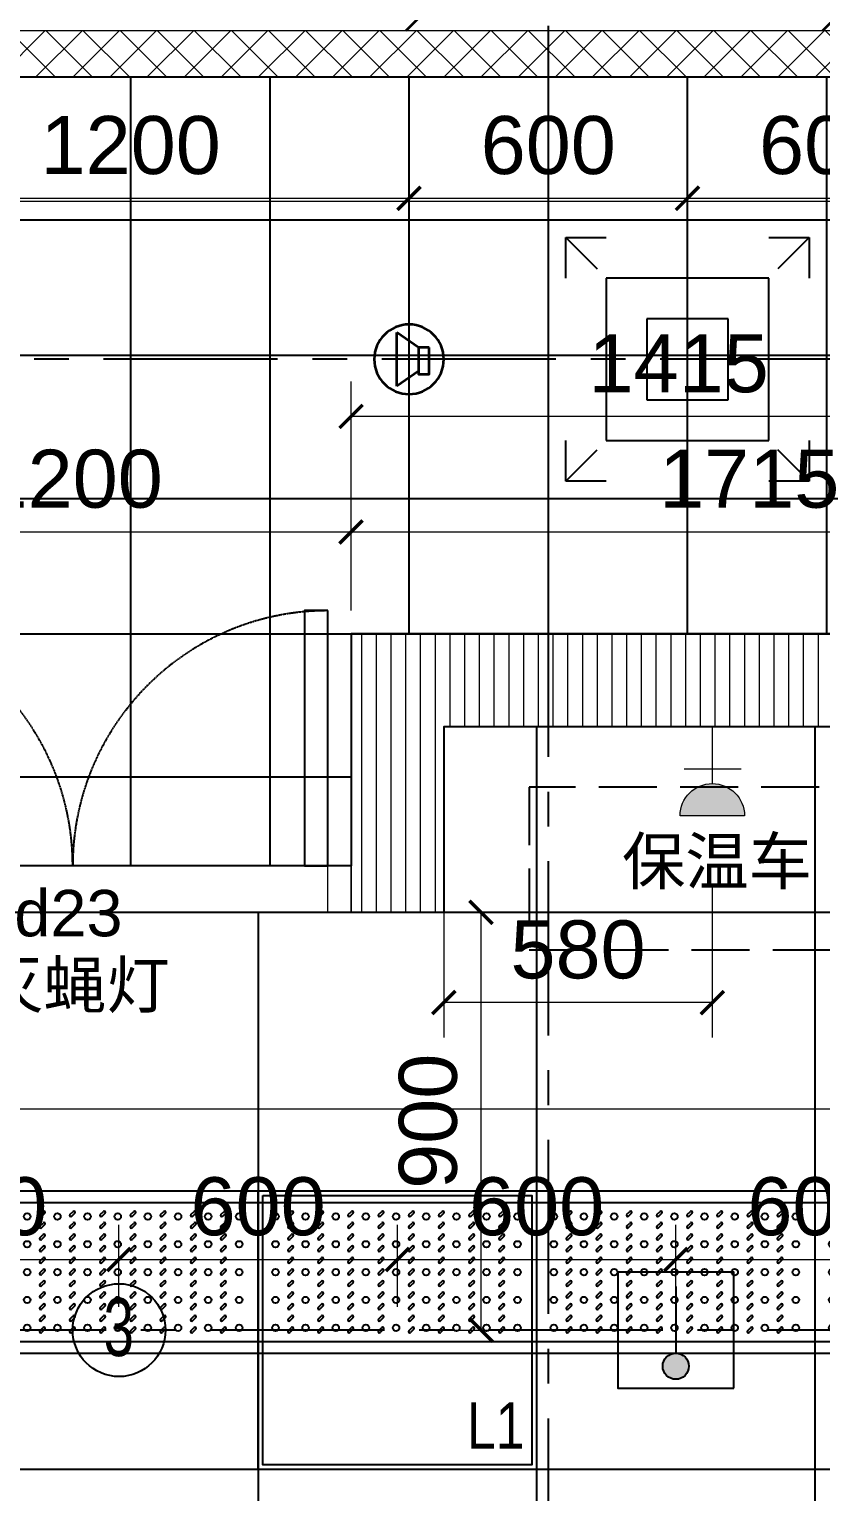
# Model space of a CAD drawing. Header units: millimetres. Extents: x -6033 to 120673, y -4970 to 90533.
# Drawn here: x 77261 to 78967, y 67742 to 70893 of the extents above; entities that cross this region are included whole.
import ezdxf
from ezdxf.enums import TextEntityAlignment as Align

# ---------------------------------------------------------------- set-up
doc = ezdxf.new("R2010")
doc.units = ezdxf.units.MM
for name, pattern in [('I-AR$0$CENTER', [2, 1.25, -0.25, 0.25, -0.25]), ('I-CEILING$0$CENTER', [2, 1.25, -0.25, 0.25, -0.25]), ('I-PLAN$0$ACAD_ISO02W100', [15, 12, -3]), ('I-PLAN$0$DASH', [0.35, 0.25, -0.1])]:
    doc.linetypes.add(name, pattern=pattern)
doc.layers.get('DefPoints').update_dxf_attribs({"color": 250})
for name, color, linetype, lineweight in [('_ACM-A-ANNO-DIMS', 2, 'Continuous', 9), ('_ACM-A-ANNO-DIMS-a', 2, 'Continuous', 18), ('_ACM-A-ANNO-DIMS-b', 2, 'Continuous', 18), ('_ACM-A-ANNO-DIMS-c', 2, 'Continuous', 18), ('_ACM-A-ANNO-IDEN', 7, 'Continuous', 5), ('_ACM-A-ANNO-TEXT', 7, 'Continuous', 5), ('I-AR$0$GZET_COL_GRID_1-200_轴线', 8, 'I-AR$0$CENTER', 25), ('I-AR$0$I-SCOPE', 252, 'Continuous', 35), ('I-CEILING$0$_ACM-E-EQMT-EVOS', 3, 'Continuous', 35), ('I-PLAN$0$_ACM-A-WALL-HACH', 251, 'Continuous', 9), ('I-PLAN$0$I-PL-WALL-FHINISH', 73, 'Continuous', 13), ('I-PLAN$0$I-WALL', 6, 'Continuous', 13)]:
    doc.layers.add(name, color=color, linetype=linetype, lineweight=lineweight)
for name, color, linetype in [('I-CEILING$0$0-LIGHT-RC', 1, 'Continuous'), ('I-CEILING$0$0-LIGHT-TXT', 90, 'Continuous'), ('I-CEILING$0$EQUIP-消防', 3, 'Continuous'), ('I-CEILING$0$I-GRID', 252, 'I-CEILING$0$CENTER'), ('I-CEILING$0$I-RCP', 2, 'Continuous'), ('I-CEILING$0$I-RCP-AIR', 64, 'Continuous'), ('I-CEILING$0$I-RCP-REF', 3, 'Continuous'), ('I-CEILING$0$RC-Hatch【天花填充】', 251, 'Continuous'), ('I-FLOOR$0$I-FC', 2, 'Continuous'), ('I-FLOOR$0$I-FC-HATCH', 8, 'Continuous'), ('I-FLOOR$0$I-FC-地沟', 8, 'Continuous'), ('I-PLAN$0$I-PL-FURN', 1, 'I-PLAN$0$DASH'), ('I-PLAN$0$I—平面—门', 1, 'Continuous'), ('地坪', 7, 'Continuous'), ('天花', 7, 'Continuous')]:
    doc.layers.add(name, color=color, linetype=linetype)
doc.styles.add('_ACM-G-NOTES', font='arial.ttf')
doc.styles.add('I-CEILING$0$_TEL_ATTDEF', font='GBENOR', dxfattribs={"width": 0.8, "height": 3, "bigfont": 'GBCBIG'})
doc.styles.add('I-CEILING$0$hztxt', font='ROS.shx', dxfattribs={"width": 0.7, "bigfont": 'HZTXT.shx'})
doc.styles.add('I-CEILING$0$I-CEILING$0$ar', font='arial.ttf', dxfattribs={"width": 0.8})
doc.styles.add('I-CEILING$0$Standard', font='arial.ttf')
doc.styles.add('I-CEILING$0$黑体', font='simhei.ttf', dxfattribs={"height": 600})
doc.styles.add('I-PLAN$0$Arial', font='ARIALUNI.ttf')
doc.dimstyles.new('_ACM-DIM-A_50', dxfattribs={"dimscale": 50, "dimtxt": 2.5, "dimasz": 1, "dimexe": 1.5, "dimexo": 1, "dimgap": 1, "dimtad": 1, "dimdec": 0, "dimrnd": 5, "dimzin": 1, "dimdsep": 46, "dimtxsty": '_ACM-G-NOTES', "dimblk": 'ARCHTICK', "dimcen": 2.5, "dimclrd": 256, "dimclre": 256, "dimclrt": 256, "dimadec": 3, "dimazin": 0, "dimtfac": 1, "dimtdec": 0, "dimtix": 1, "dimtmove": 0, "dimatfit": 3, "dimldrblk": 'DOTSMALL', "dimfxl": 5, "dimfxlon": 1, "dimlwd": 18, "dimlwe": 18, "dimarcsym": 0})

# ---------------------------------------------------------------- blocks, each defined once
blk = doc.blocks.new('I-AR$0$海龙_1211170131')
at = {"layer": 'I-AR$0$GZET_COL_GRID_1-200_轴线', "ltscale": 300}
blk.add_line((78155, 86275), (78155, 63715), dxfattribs=at)
blk = doc.blocks.new('I-AR')
at = {"layer": 'I-AR$0$I-SCOPE'}
h = blk.add_hatch(dxfattribs=at)
h.set_pattern_fill('ANSI31', color=256, scale=200)
h.paths.add_polyline_path([(63300, 72640), (66630, 72640), (66630, 70889.4), (90600, 70890), (90600, 66390), (96650, 66390), (96650, 24876.4), (18340, 24876.4), (18340, 66390), (48090, 66390), (48090, 72640), (51400, 72640), (51400, 72649.9), (52869.5, 72649.9), (52869.5, 72640), (55240, 72640), (55240, 72790), (59460, 72790), (59460, 72640), (61830.5, 72640), (61830.5, 72649.9), (63300, 72649.9)], flags=16)
h.paths.add_polyline_path([(7330, 0), (7330, -1770), (11180, -1770), (11180, 0), (18450, 0), (18450, 2900), (27550, 2900), (27550, 18090), (37037.3, 18090), (37037.3, 17350), (96200, 17350), (96200, 18120), (114640, 18120), (114640, 84500), (0, 84500), (0, 0)])
at = {"layer": 'I-AR$0$GZET_COL_GRID_1-200_轴线'}
blk.add_blockref('I-AR$0$海龙_1211170131', (225, 225), dxfattribs=at)
blk = doc.blocks.new('I-PLAN$0$A$Cb0921e6b')
at = {"layer": 'I-PLAN$0$I-PL-WALL-FHINISH'}
for points in [[(0, 0), (50, 0), (50, 100), (0, 100)], [(1200, 0), (1150, 0), (1150, 100), (1200, 100)]]:
    blk.add_lwpolyline(points, close=True, dxfattribs=at)
at = {"layer": 'I-PLAN$0$I—平面—门'}
for points in [[(50, 650), (100, 650), (100, 100), (50, 100)], [(1150, 650), (1100, 650), (1100, 100), (1150, 100)]]:
    blk.add_lwpolyline(points, close=True, dxfattribs=at)
at = {"layer": 'I-PLAN$0$I—平面—门', "color": 252, "linetype": 'I-PLAN$0$DASH', "ltscale": 5}
for centre, start, end in [((50, 100), 0, 90), ((1150, 100), 90, 180)]:
    blk.add_arc(centre, 550, start, end, dxfattribs=at)
blk = doc.blocks.new('I-PLAN')
at = {"layer": 'I-PLAN$0$_ACM-A-WALL-HACH'}
h = blk.add_hatch(dxfattribs=at)
h.set_pattern_fill('多孔材料', color=256, scale=20, pattern_type=2)
h.set_pattern_definition([(45, (136296.48, -6509.47), (-40.00004, 40.00004), []), (135, (136296.48, -6509.47), (-40.00004, -40.00004), [])])
h.paths.add_polyline_path([(85280, 70890), (85280, 70790), (66970, 70790), (66970, 70890)])
h = blk.add_hatch(dxfattribs=at)
h.set_pattern_fill('ANSI31', color=256, scale=10, angle=45)
h.paths.add_polyline_path([(88260, 70790), (88260, 70890), (88030, 70890), (88030, 70790), (88230, 70790)], flags=17)
h.paths.add_polyline_path([(79671.5, 69390), (78155, 69390), (78155, 68990), (77955, 68990), (77955, 69590), (79671.5, 69590)], flags=17)
h.paths.add_polyline_path([(80271.5, 69390), (80271.5, 69590), (80780, 69590), (80780, 68990), (80580, 68990), (80580, 69390)], flags=17)
h.paths.add_polyline_path([(74580, 69590), (73930, 69590), (73930, 69390), (74580, 69390)])
h.paths.add_polyline_path([(68780, 69590), (69430, 69590), (69430, 69390), (68780, 69390)])
h.paths.add_polyline_path([(87280, 66490), (87480, 66490), (87480, 66390), (87280, 66390)])
h.paths.add_polyline_path([(82180, 68990), (82180, 69390), (84230, 69390), (84230, 66490), (84430, 66490), (84430, 69390), (85280, 69390), (85280, 69590), (81980, 69590), (81980, 68990)])
h.paths.add_polyline_path([(87480, 67390), (87480, 69390), (88280, 69390), (88280, 69590), (88080, 69590), (86480, 69590), (86480, 69390), (87280, 69390), (87280, 67390)], flags=17)
h.paths.add_polyline_path([(72130, 68170), (72130, 66490), (72330, 66490), (72330, 67870), (73130, 67870), (73130, 68070), (72330, 68070), (72330, 68170)])
h.paths.add_polyline_path([(71230, 68170), (71230, 66390), (71030, 66390), (71030, 67870), (70230, 67870), (70230, 68070), (71030, 68070), (71030, 68170)])
h.paths.add_polyline_path([(72130, 69070), (72330, 69070), (72330, 69390), (73030, 69390), (73030, 69590), (72130, 69590)])
h.paths.add_polyline_path([(71230, 69070), (71030, 69070), (71030, 69390), (70330, 69390), (70330, 69590), (71230, 69590)])
h.paths.add_polyline_path([(67800, 69490), (67830, 69490), (67830, 69590), (67800, 69590)], flags=17)
h.paths.add_polyline_path([(76755, 69590), (75180, 69590), (75180, 69390), (75330, 69390), (75330, 66390), (75530, 66390), (75530, 69390), (76555, 69390), (76555, 68990), (76755, 68990)])
h.paths.add_polyline_path([(68180, 69590), (68180, 69390), (68030, 69390), (68030, 66520), (67780, 66520), (67780, 66390), (67400, 66390), (67400, 66720), (67830, 66720), (67830, 69590)])
edge = h.paths.add_edge_path()
edge.add_line((89860, 70890), (88860, 70890))
edge.add_line((75530, 66520), (84230, 66520))
edge.add_line((75530, 66720), (84230, 66720))
at = {"layer": 'I-PLAN$0$I-PL-FURN', "ltscale": 500}
blk.add_lwpolyline([(78339.1, 68909.6), (79139.1, 68909.6), (79139.1, 69259.6), (78339.1, 69259.6)], close=True, dxfattribs=at)
at = {"layer": 'I-PLAN$0$I-WALL'}
for points in [[(85280, 70890), (85280, 70790), (66970, 70790), (66970, 70890), (85280, 70890)], [(79671.5, 69390), (78155, 69390), (78155, 68990), (77955, 68990), (77955, 69590), (79671.5, 69590), (79671.5, 69390)]]:
    blk.add_lwpolyline(points, dxfattribs=at)
blk.add_blockref('I-PLAN$0$A$Cb0921e6b', (76755, 68990))
at = {"layer": 'I-PLAN$0$I-PL-FURN', "linetype": 'I-PLAN$0$ACAD_ISO02W100', "char_height": 100, "attachment_point": 1, "style": 'I-PLAN$0$Arial'}
for s, insert, width in [('{\\fArial Unicode MS|b0|i0|c134|p34;保温车}', (78539.2, 69150.3), 151170.167), ('{\\fArial Unicode MS|b0|i0|c134|p34;d23\\P}', (77229.3, 69038.4), 302840.333), ('灭蝇灯', (77154.9, 68883.9), 151170.167)]:
    blk.add_mtext(s, dxfattribs=dict(at, insert=insert, width=width))
blk = doc.blocks.new('I-CEILING$0$A$C9c5a774d')
at = {"layer": 'I-CEILING$0$0-LIGHT-RC'}
for points in [[(0, 600), (600, 600), (600, 0), (0, 0)], [(10, 590), (590, 590), (590, 10), (10, 10)]]:
    blk.add_lwpolyline(points, close=True, dxfattribs=at)
at = {"layer": 'I-CEILING$0$0-LIGHT-TXT', "style": 'I-CEILING$0$I-CEILING$0$ar', "width": 0.8}
blk.add_text('L1', height=100, dxfattribs=at).set_placement((449.9, 44.6))
blk = doc.blocks.new('I-CEILING$0$$风口$00000060')
for p, q in [((-300, 300), (-200, 300)), ((-300, 200), (-300, 300)), ((-300, 300), (-222.8, 222.8)), ((200, 300), (300, 300)), ((300, 300), (222.8, 222.8)), ((300, 300), (300, 200)), ((-300, -300), (-300, -200)), ((300, -200), (300, -300)), ((-300, -300), (-222.8, -222.8)), ((300, -300), (222.8, -222.8)), ((-200, -300), (-300, -300)), ((300, -300), (200, -300))]:
    blk.add_line(p, q)
at = {"color": 0}
for p, q in [((-200, 200), (-200, -200)), ((200, 200), (-200, 200)), ((200, -200), (200, 200)), ((-100, 100), (-100, -100)), ((100, 100), (-100, 100)), ((100, -100), (100, 100)), ((-100, -100), (100, -100)), ((-200, -200), (200, -200))]:
    blk.add_line(p, q, dxfattribs=at)
blk = doc.blocks.new('I-CEILING$0$海龍_09300082')
h = blk.add_hatch(color=256)
h.dxf.hatch_style = 1
h.paths.add_polyline_path([(-56.2, -405.4, 1), (56.2, -405.4, 1)])
blk.add_line((0, -62.5), (0, -349.2))
blk.add_lwpolyline([(250, -500), (250, 0), (-250, 0), (-250, -500)], close=True)
blk.add_circle((0, -405.4), 56.3)
at = {"style": 'I-CEILING$0$Standard', "flags": 1}
blk.add_attdef('A', text='', height=0.01, dxfattribs=at).set_placement((0, -250), align=Align.MIDDLE_CENTER)
blk = doc.blocks.new('I-CEILING$0$$equip_U$00000441(DESKTOP-CO1PE1H)')
blk.add_circle((0, 0), 0.4)
at = {"color": 1, "style": 'I-CEILING$0$hztxt', "width": 0.7}
blk.add_text('3', height=0.5, dxfattribs=at).set_placement((-0.003, 0.027), align=Align.MIDDLE)
blk = doc.blocks.new('*U687')
blk.add_line((26, -57.6), (26, 57.6))
for points in [[(-20.6, 25.3), (26, 57.6)], [(-20.6, -25.3), (26, -57.6)]]:
    blk.add_lwpolyline(points)
blk.add_lwpolyline([(-43.7, 25.3), (-20.6, 25.3), (-20.6, -31.8), (-43.7, -31.8)], close=True)
blk.add_circle((0, 0), 75)
blk = doc.blocks.new('I-CEILING')
at = {"layer": 'I-CEILING$0$RC-Hatch【天花填充】'}
h = blk.add_hatch(dxfattribs=at)
h.set_pattern_fill('_USER', color=256, scale=600, double=1, pattern_type=0)
h.set_pattern_definition([(0, (81980, 70481.47), (0, 600), []), (90, (81980, 70481.47), (-600, 4e-14), [])])
h.paths.add_polyline_path([(84430, 69390), (85280, 69390), (85280, 69590), (81980, 69590), (81980, 69090), (80780, 69090), (80780, 69590), (77955, 69590), (77955, 69090), (76755, 69090), (76755, 69590), (66630, 69590), (66630, 70790), (88030, 70790), (88030, 69590), (86480, 69590), (86480, 69390), (87280, 69390), (87280, 66390), (85430, 66390), (85430, 66490), (84430, 66490)])
h = blk.add_hatch(dxfattribs=at)
h.set_pattern_fill('_USER', color=256, scale=600, double=1, pattern_type=0)
h.set_pattern_definition([(0, (76555, 68990), (0, 600), []), (90, (76555, 68990), (-600, 4e-14), [])])
h.paths.add_polyline_path([(76555, 69390), (75530, 69390), (75530, 66720), (84230, 66720), (84230, 69390), (82180, 69390), (82180, 68990), (80580, 68990), (80580, 69390), (78155, 69390), (78155, 68990), (76555, 68990)])
at = {"layer": 'I-CEILING$0$I-GRID', "ltscale": 300}
for points in [[(88596.6, 70181.5), (66425.5, 70181.5)], [(84026.8, 68090), (75748.8, 68090)]]:
    blk.add_lwpolyline(points, dxfattribs=at)
at = {"layer": 'I-CEILING$0$I-RCP'}
blk.add_lwpolyline([(84430, 69390), (85280, 69390), (85280, 69590), (81980, 69590), (81980, 69090), (80780, 69090), (80780, 69590), (77955, 69590), (77955, 69090), (76755, 69090), (76755, 69590), (66630, 69590), (66630, 70790), (88030, 70790), (88030, 69590), (86480, 69590), (86480, 69390), (87280, 69390), (87280, 66390), (85430, 66390), (85430, 66490), (84430, 66490), (84430, 69390)], dxfattribs=at)
blk.add_lwpolyline([(76555, 69390), (75530, 69390), (75530, 66720), (84230, 66720), (84230, 69390), (82180, 69390), (82180, 68990), (80580, 68990), (80580, 69390), (78155, 69390), (78155, 68990), (76555, 68990)], close=True, dxfattribs=at)
blk.add_blockref('I-CEILING$0$A$C9c5a774d', (77755, 67790))
at = {"layer": 'I-CEILING$0$_ACM-E-EQMT-EVOS', "xscale": -1}
blk.add_blockref('*U687', (78080, 70181.5), dxfattribs=at)
at = {"layer": 'I-CEILING$0$EQUIP-消防', "xscale": 0.4999999999999927, "yscale": 0.4999999999999927, "zscale": 0.4999999999999927}
blk.add_blockref('I-CEILING$0$海龍_09300082', (78655, 68215), dxfattribs=at)
at = {"layer": 'I-CEILING$0$I-RCP-AIR', "xscale": 0.875, "yscale": 0.875}
blk.add_blockref('I-CEILING$0$$风口$00000060', (78680.2, 70181.5), dxfattribs=at)
at = {"layer": 'I-CEILING$0$I-RCP-REF', "color": 1, "linetype": 'Continuous'}
ref = blk.add_blockref('I-CEILING$0$$equip_U$00000441(DESKTOP-CO1PE1H)', (77455, 68090), dxfattribs=dict(at, xscale=249.9999999999999, yscale=249.9999999999999, zscale=249.9999999999999))
ref.add_attrib('$TEXT$', 'REMARK', dxfattribs={"layer": 'I-CEILING$0$0-LIGHT-RC', "color": 7, "height": 0.005, "style": 'I-CEILING$0$_TEL_ATTDEF'}).set_placement((77455, 68090), align=Align.MIDDLE_CENTER)
at = {"layer": 'I-CEILING$0$I-RCP-AIR', "style": 'I-CEILING$0$黑体'}
for tag, p in [('R', (61966.4, 71748.9)), ('R', (61966.4, 66925.2)), ('R', (51736.1, 63924.8)), ('R', (62976.1, 63924.8)), ('S', (56433.6, 63065))]:
    blk.add_attdef(tag, text='', height=100, dxfattribs=at).set_placement(p, align=Align.MIDDLE_CENTER)
blk = doc.blocks.new('I-FLOOR$0$08-生活服务中心辅楼平面图$0$Trench08R$C2E8DE851')
for p, q in [((0, 0), (600, 0)), ((0, 0), (0, -350)), ((600, 0), (600, -350)), ((0, -25), (600, -25)), ((600, -325), (0, -325)), ((600, -350), (0, -350))]:
    blk.add_line(p, q)
at = {"color": 251}
for p, q in [((64.5, -51.2), (71.5, -44.2)), ((75.1, -47.7), (68, -54.8)), ((129.2, -51.2), (136.3, -44.2)), ((139.8, -47.7), (132.7, -54.8)), ((194.1, -51.2), (201.2, -44.2)), ((204.7, -47.7), (197.6, -54.8)), ((259.1, -51.2), (266.1, -44.2)), ((269.7, -47.7), (262.6, -54.8)), ((324.5, -51.2), (331.5, -44.2)), ((335.1, -47.7), (328, -54.8)), ((389.4, -51.2), (396.5, -44.2)), ((400, -47.7), (393, -54.8)), ((454.8, -51.2), (461.8, -44.2)), ((465.4, -47.7), (458.3, -54.8)), ((519.3, -51.2), (526.4, -44.2)), ((529.9, -47.7), (522.8, -54.8)), ((64.5, -76.2), (71.5, -69.2)), ((64.5, -101.2), (71.5, -94.2)), ((75.1, -72.7), (68, -79.8)), ((129.2, -76.2), (136.3, -69.2)), ((129.2, -101.2), (136.3, -94.2)), ((139.8, -72.7), (132.7, -79.8)), ((194.1, -76.2), (201.2, -69.2)), ((194.1, -101.2), (201.2, -94.2)), ((204.7, -72.7), (197.6, -79.8)), ((259.1, -76.2), (266.1, -69.2)), ((259.1, -101.2), (266.1, -94.2)), ((269.7, -72.7), (262.6, -79.8)), ((324.5, -76.2), (331.5, -69.2)), ((324.5, -101.2), (331.5, -94.2)), ((335.1, -72.7), (328, -79.8)), ((389.4, -76.2), (396.5, -69.2)), ((389.4, -101.2), (396.5, -94.2)), ((400, -72.7), (393, -79.8)), ((454.8, -76.2), (461.8, -69.2)), ((454.8, -101.2), (461.8, -94.2)), ((465.4, -72.7), (458.3, -79.8)), ((519.3, -76.2), (526.4, -69.2)), ((519.3, -101.2), (526.4, -94.2)), ((529.9, -72.7), (522.8, -79.8)), ((64.5, -126.2), (71.5, -119.2)), ((75.1, -97.7), (68, -104.8)), ((75.1, -122.7), (68, -129.8)), ((129.2, -126.2), (136.3, -119.2)), ((139.8, -97.7), (132.7, -104.8)), ((139.8, -122.7), (132.7, -129.8)), ((194.1, -126.2), (201.2, -119.2)), ((204.7, -97.7), (197.6, -104.8)), ((204.7, -122.7), (197.6, -129.8)), ((259.1, -126.2), (266.1, -119.2)), ((269.7, -97.7), (262.6, -104.8)), ((269.7, -122.7), (262.6, -129.8)), ((324.5, -126.2), (331.5, -119.2)), ((335.1, -97.7), (328, -104.8)), ((335.1, -122.7), (328, -129.8)), ((389.4, -126.2), (396.5, -119.2)), ((400, -97.7), (393, -104.8)), ((400, -122.7), (393, -129.8)), ((454.8, -126.2), (461.8, -119.2)), ((465.4, -97.7), (458.3, -104.8)), ((465.4, -122.7), (458.3, -129.8)), ((519.3, -126.2), (526.4, -119.2)), ((529.9, -97.7), (522.8, -104.8)), ((529.9, -122.7), (522.8, -129.8)), ((64.5, -151.2), (71.5, -144.2)), ((75.1, -147.7), (68, -154.8)), ((129.2, -151.2), (136.3, -144.2)), ((139.8, -147.7), (132.7, -154.8)), ((194.1, -151.2), (201.2, -144.2)), ((204.7, -147.7), (197.6, -154.8)), ((259.1, -151.2), (266.1, -144.2)), ((269.7, -147.7), (262.6, -154.8)), ((324.5, -151.2), (331.5, -144.2)), ((335.1, -147.7), (328, -154.8)), ((389.4, -151.2), (396.5, -144.2)), ((400, -147.7), (393, -154.8)), ((454.8, -151.2), (461.8, -144.2)), ((465.4, -147.7), (458.3, -154.8)), ((519.3, -151.2), (526.4, -144.2)), ((529.9, -147.7), (522.8, -154.8)), ((64.5, -176.2), (71.5, -169.2)), ((75.1, -172.7), (68, -179.8)), ((129.2, -176.2), (136.3, -169.2)), ((139.8, -172.7), (132.7, -179.8)), ((194.1, -176.2), (201.2, -169.2)), ((204.7, -172.7), (197.6, -179.8)), ((259.1, -176.2), (266.1, -169.2)), ((269.7, -172.7), (262.6, -179.8)), ((324.5, -176.2), (331.5, -169.2)), ((335.1, -172.7), (328, -179.8)), ((389.4, -176.2), (396.5, -169.2)), ((400, -172.7), (393, -179.8)), ((454.8, -176.2), (461.8, -169.2)), ((465.4, -172.7), (458.3, -179.8)), ((519.3, -176.2), (526.4, -169.2)), ((529.9, -172.7), (522.8, -179.8)), ((64.5, -201.2), (71.5, -194.2)), ((64.5, -226.2), (71.5, -219.2)), ((75.1, -197.7), (68, -204.8)), ((129.2, -201.2), (136.3, -194.2)), ((129.2, -226.2), (136.3, -219.2)), ((139.8, -197.7), (132.7, -204.8)), ((194.1, -201.2), (201.2, -194.2)), ((194.1, -226.2), (201.2, -219.2)), ((204.7, -197.7), (197.6, -204.8)), ((259.1, -201.2), (266.1, -194.2)), ((259.1, -226.2), (266.1, -219.2)), ((269.7, -197.7), (262.6, -204.8)), ((324.5, -201.2), (331.5, -194.2)), ((324.5, -226.2), (331.5, -219.2)), ((335.1, -197.7), (328, -204.8)), ((389.4, -201.2), (396.5, -194.2)), ((389.4, -226.2), (396.5, -219.2)), ((400, -197.7), (393, -204.8)), ((454.8, -201.2), (461.8, -194.2)), ((454.8, -226.2), (461.8, -219.2)), ((465.4, -197.7), (458.3, -204.8)), ((519.3, -201.2), (526.4, -194.2)), ((519.3, -226.2), (526.4, -219.2)), ((529.9, -197.7), (522.8, -204.8)), ((64.5, -251.2), (71.5, -244.2)), ((75.1, -222.7), (68, -229.8)), ((75.1, -247.7), (68, -254.8)), ((129.2, -251.2), (136.3, -244.2)), ((139.8, -222.7), (132.7, -229.8)), ((139.8, -247.7), (132.7, -254.8)), ((194.1, -251.2), (201.2, -244.2)), ((204.7, -222.7), (197.6, -229.8)), ((204.7, -247.7), (197.6, -254.8)), ((259.1, -251.2), (266.1, -244.2)), ((269.7, -222.7), (262.6, -229.8)), ((269.7, -247.7), (262.6, -254.8)), ((324.5, -251.2), (331.5, -244.2)), ((335.1, -222.7), (328, -229.8)), ((335.1, -247.7), (328, -254.8)), ((389.4, -251.2), (396.5, -244.2)), ((400, -222.7), (393, -229.8)), ((400, -247.7), (393, -254.8)), ((454.8, -251.2), (461.8, -244.2)), ((465.4, -222.7), (458.3, -229.8)), ((465.4, -247.7), (458.3, -254.8)), ((519.3, -251.2), (526.4, -244.2)), ((529.9, -222.7), (522.8, -229.8)), ((529.9, -247.7), (522.8, -254.8)), ((64.5, -276.2), (71.5, -269.2)), ((75.1, -272.7), (68, -279.8)), ((129.2, -276.2), (136.3, -269.2)), ((139.8, -272.7), (132.7, -279.8)), ((194.1, -276.2), (201.2, -269.2)), ((204.7, -272.7), (197.6, -279.8)), ((259.1, -276.2), (266.1, -269.2)), ((269.7, -272.7), (262.6, -279.8)), ((324.5, -276.2), (331.5, -269.2)), ((335.1, -272.7), (328, -279.8)), ((389.4, -276.2), (396.5, -269.2)), ((400, -272.7), (393, -279.8)), ((454.8, -276.2), (461.8, -269.2)), ((465.4, -272.7), (458.3, -279.8)), ((519.3, -276.2), (526.4, -269.2)), ((529.9, -272.7), (522.8, -279.8)), ((64.5, -301.2), (71.5, -294.2)), ((75.1, -297.7), (68, -304.8)), ((129.2, -301.2), (136.3, -294.2)), ((139.8, -297.7), (132.7, -304.8)), ((194.1, -301.2), (201.2, -294.2)), ((204.7, -297.7), (197.6, -304.8)), ((259.1, -301.2), (266.1, -294.2)), ((269.7, -297.7), (262.6, -304.8)), ((324.5, -301.2), (331.5, -294.2)), ((335.1, -297.7), (328, -304.8)), ((389.4, -301.2), (396.5, -294.2)), ((400, -297.7), (393, -304.8)), ((454.8, -301.2), (461.8, -294.2)), ((465.4, -297.7), (458.3, -304.8)), ((519.3, -301.2), (526.4, -294.2)), ((529.9, -297.7), (522.8, -304.8))]:
    blk.add_line(p, q, dxfattribs=at)
for centre in [(37, -55), (102, -55), (167, -55), (232, -55), (297, -55), (362, -55), (427, -55), (492, -55), (558.8, -55), (37, -115), (102, -115), (167, -115), (232, -115), (297, -115), (362, -115), (427, -115), (492, -115), (558.8, -115), (37, -175), (102, -175), (167, -175), (232, -175), (297, -175), (362, -175), (427, -175), (492, -175), (558.8, -175), (37, -235), (102, -235), (167, -235), (232, -235), (297, -235), (362, -235), (427, -235), (492, -235), (558.8, -235), (37, -295), (102, -295), (167, -295), (232, -295), (297, -295), (362, -295), (427, -295), (492, -295), (558.8, -295)]:
    blk.add_circle(centre, 7, dxfattribs=at)
for centre, start, end in [((66.2, -53), 135, 315), ((73.3, -45.9), 315, 135), ((131, -53), 135, 315), ((138, -45.9), 315, 135), ((195.9, -53), 135, 315), ((202.9, -45.9), 315, 135), ((260.8, -53), 135, 315), ((267.9, -45.9), 315, 135), ((326.2, -53), 135, 315), ((333.3, -45.9), 315, 135), ((391.2, -53), 135, 315), ((398.3, -45.9), 315, 135), ((456.5, -53), 135, 315), ((463.6, -45.9), 315, 135), ((521.1, -53), 135, 315), ((528.1, -45.9), 315, 135), ((66.2, -78), 135, 315), ((73.3, -70.9), 315, 135), ((73.3, -95.9), 315, 135), ((131, -78), 135, 315), ((138, -70.9), 315, 135), ((138, -95.9), 315, 135), ((195.9, -78), 135, 315), ((202.9, -70.9), 315, 135), ((202.9, -95.9), 315, 135), ((260.8, -78), 135, 315), ((267.9, -70.9), 315, 135), ((267.9, -95.9), 315, 135), ((326.2, -78), 135, 315), ((333.3, -70.9), 315, 135), ((333.3, -95.9), 315, 135), ((391.2, -78), 135, 315), ((398.3, -70.9), 315, 135), ((398.3, -95.9), 315, 135), ((456.5, -78), 135, 315), ((463.6, -70.9), 315, 135), ((463.6, -95.9), 315, 135), ((521.1, -78), 135, 315), ((528.1, -70.9), 315, 135), ((528.1, -95.9), 315, 135), ((66.2, -103), 135, 315), ((73.3, -120.9), 315, 135), ((131, -103), 135, 315), ((138, -120.9), 315, 135), ((195.9, -103), 135, 315), ((202.9, -120.9), 315, 135), ((260.8, -103), 135, 315), ((267.9, -120.9), 315, 135), ((326.2, -103), 135, 315), ((333.3, -120.9), 315, 135), ((391.2, -103), 135, 315), ((398.3, -120.9), 315, 135), ((456.5, -103), 135, 315), ((463.6, -120.9), 315, 135), ((521.1, -103), 135, 315), ((528.1, -120.9), 315, 135), ((66.2, -128), 135, 315), ((66.2, -153), 135, 315), ((73.3, -145.9), 315, 135), ((131, -128), 135, 315), ((131, -153), 135, 315), ((138, -145.9), 315, 135), ((195.9, -128), 135, 315), ((195.9, -153), 135, 315), ((202.9, -145.9), 315, 135), ((260.8, -128), 135, 315), ((260.8, -153), 135, 315), ((267.9, -145.9), 315, 135), ((326.2, -128), 135, 315), ((326.2, -153), 135, 315), ((333.3, -145.9), 315, 135), ((391.2, -128), 135, 315), ((391.2, -153), 135, 315), ((398.3, -145.9), 315, 135), ((456.5, -128), 135, 315), ((456.5, -153), 135, 315), ((463.6, -145.9), 315, 135), ((521.1, -128), 135, 315), ((521.1, -153), 135, 315), ((528.1, -145.9), 315, 135), ((66.2, -178), 135, 315), ((73.3, -170.9), 315, 135), ((131, -178), 135, 315), ((138, -170.9), 315, 135), ((195.9, -178), 135, 315), ((202.9, -170.9), 315, 135), ((260.8, -178), 135, 315), ((267.9, -170.9), 315, 135), ((326.2, -178), 135, 315), ((333.3, -170.9), 315, 135), ((391.2, -178), 135, 315), ((398.3, -170.9), 315, 135), ((456.5, -178), 135, 315), ((463.6, -170.9), 315, 135), ((521.1, -178), 135, 315), ((528.1, -170.9), 315, 135), ((66.2, -203), 135, 315), ((73.3, -195.9), 315, 135), ((73.3, -220.9), 315, 135), ((131, -203), 135, 315), ((138, -195.9), 315, 135), ((138, -220.9), 315, 135), ((195.9, -203), 135, 315), ((202.9, -195.9), 315, 135), ((202.9, -220.9), 315, 135), ((260.8, -203), 135, 315), ((267.9, -195.9), 315, 135), ((267.9, -220.9), 315, 135), ((326.2, -203), 135, 315), ((333.3, -195.9), 315, 135), ((333.3, -220.9), 315, 135), ((391.2, -203), 135, 315), ((398.3, -195.9), 315, 135), ((398.3, -220.9), 315, 135), ((456.5, -203), 135, 315), ((463.6, -195.9), 315, 135), ((463.6, -220.9), 315, 135), ((521.1, -203), 135, 315), ((528.1, -195.9), 315, 135), ((528.1, -220.9), 315, 135), ((66.2, -228), 135, 315), ((66.2, -253), 135, 315), ((73.3, -245.9), 315, 135), ((131, -228), 135, 315), ((131, -253), 135, 315), ((138, -245.9), 315, 135), ((195.9, -228), 135, 315), ((195.9, -253), 135, 315), ((202.9, -245.9), 315, 135), ((260.8, -228), 135, 315), ((260.8, -253), 135, 315), ((267.9, -245.9), 315, 135), ((326.2, -228), 135, 315), ((326.2, -253), 135, 315), ((333.3, -245.9), 315, 135), ((391.2, -228), 135, 315), ((391.2, -253), 135, 315), ((398.3, -245.9), 315, 135), ((456.5, -228), 135, 315), ((456.5, -253), 135, 315), ((463.6, -245.9), 315, 135), ((521.1, -228), 135, 315), ((521.1, -253), 135, 315), ((528.1, -245.9), 315, 135), ((66.2, -278), 135, 315), ((73.3, -270.9), 315, 135), ((131, -278), 135, 315), ((138, -270.9), 315, 135), ((195.9, -278), 135, 315), ((202.9, -270.9), 315, 135), ((260.8, -278), 135, 315), ((267.9, -270.9), 315, 135), ((326.2, -278), 135, 315), ((333.3, -270.9), 315, 135), ((391.2, -278), 135, 315), ((398.3, -270.9), 315, 135), ((456.5, -278), 135, 315), ((463.6, -270.9), 315, 135), ((521.1, -278), 135, 315), ((528.1, -270.9), 315, 135), ((66.2, -303), 135, 315), ((73.3, -295.9), 315, 135), ((131, -303), 135, 315), ((138, -295.9), 315, 135), ((195.9, -303), 135, 315), ((202.9, -295.9), 315, 135), ((260.8, -303), 135, 315), ((267.9, -295.9), 315, 135), ((326.2, -303), 135, 315), ((333.3, -295.9), 315, 135), ((391.2, -303), 135, 315), ((398.3, -295.9), 315, 135), ((456.5, -303), 135, 315), ((463.6, -295.9), 315, 135), ((521.1, -303), 135, 315), ((528.1, -295.9), 315, 135)]:
    blk.add_arc(centre, 2.5, start, end, dxfattribs=at)
blk = doc.blocks.new('I-FLOOR')
at = {"layer": 'I-FLOOR$0$I-FC-HATCH'}
h = blk.add_hatch(dxfattribs=at)
h.set_pattern_fill('_USER', color=256, scale=600, double=1, pattern_type=0)
h.set_pattern_definition([(0, (85280, 69590), (0, 600), []), (90, (85280, 69590), (-600, 4e-14), [])])
h.paths.add_polyline_path([(84430, 69390), (85280, 69390), (85280, 69590), (81980, 69590), (81980, 69090), (80780, 69090), (80780, 69590), (77955, 69590), (77955, 69090), (76755, 69090), (76755, 69590), (66630, 69590), (66630, 70790), (88030, 70790), (88030, 69590), (86480, 69590), (86480, 69390), (87280, 69390), (87280, 66390), (85430, 66390), (85430, 66490), (84430, 66490)])
h = blk.add_hatch(dxfattribs=at)
h.set_pattern_fill('_USER', color=256, scale=600, double=1, pattern_type=0)
h.set_pattern_definition([(0, (76555, 68990), (0, 600), []), (90, (76555, 68990), (-600, 4e-14), [])])
h.paths.add_polyline_path([(76555, 69390), (75530, 69390), (75530, 66720), (84230, 66720), (84230, 69390), (82180, 69390), (82180, 68990), (80580, 68990), (80580, 69390), (78155, 69390), (78155, 68990), (76555, 68990)])
at = {"layer": 'I-FLOOR$0$I-FC'}
blk.add_lwpolyline([(84430, 69390), (85280, 69390), (85280, 69590), (81980, 69590), (81980, 69090), (80780, 69090), (80780, 69590), (77955, 69590), (77955, 69090), (76755, 69090), (76755, 69590), (66630, 69590), (66630, 70790), (88030, 70790), (88030, 69590), (86480, 69590), (86480, 69390), (87280, 69390), (87280, 66390), (85430, 66390), (85430, 66490), (84430, 66490), (84430, 69390)], dxfattribs=at)
blk.add_lwpolyline([(76555, 69390), (75530, 69390), (75530, 66720), (84230, 66720), (84230, 69390), (82180, 69390), (82180, 68990), (80580, 68990), (80580, 69390), (78155, 69390), (78155, 68990), (76555, 68990)], close=True, dxfattribs=at)
at = {"layer": 'I-FLOOR$0$I-FC-地沟'}
for p in [(77155, 68390), (77755, 68390), (78355, 68390), (78955, 68390)]:
    blk.add_blockref('I-FLOOR$0$08-生活服务中心辅楼平面图$0$Trench08R$C2E8DE851', p, dxfattribs=at)
blk = doc.blocks.new('_ArchTick')
at = {"color": 0, "linetype": 'ByBlock', "const_width": 0.15}
blk.add_lwpolyline([(-0.5, -0.5), (0.5, 0.5)], dxfattribs=at)
blk = doc.blocks.new('*D42')
at = {"layer": '_ACM-A-ANNO-DIMS', "lineweight": 18, "transparency": 16777216}
for p, q in [((76755, 69640), (76755, 69884.6)), ((77955, 69640), (77955, 69884.6)), ((76755, 69809.6), (77955, 69809.6))]:
    blk.add_line(p, q, dxfattribs=at)
at = {"layer": 'DefPoints', "color": 0, "transparency": 16777216}
for p in [(77955, 69809.6), (76755, 69590), (77955, 69590)]:
    blk.add_point(p, dxfattribs=at)
at = {"layer": '_ACM-A-ANNO-DIMS', "lineweight": 18, "transparency": 16777216, "xscale": 50, "yscale": 50, "zscale": 50, "rotation": 180}
blk.add_blockref('_ArchTick', (76755, 69809.6), dxfattribs=at)
at = {"layer": '_ACM-A-ANNO-DIMS', "lineweight": 18, "transparency": 16777216, "xscale": 50, "yscale": 50, "zscale": 50}
blk.add_blockref('_ArchTick', (77955, 69809.6), dxfattribs=at)
at = {"layer": '_ACM-A-ANNO-DIMS', "transparency": 16777216, "insert": (77355, 69923.4), "char_height": 125, "attachment_point": 5, "style": '_ACM-G-NOTES'}
blk.add_mtext('1200', dxfattribs=at)
blk = doc.blocks.new('_DotSmall')
at = {"color": 0, "linetype": 'ByBlock', "const_width": 0.5}
blk.add_lwpolyline([(-0.0625, 0, 1), (0.0625, 0, 1)], format="xyb", close=True, dxfattribs=at)
blk = doc.blocks.new('*D43')
at = {"layer": '_ACM-A-ANNO-DIMS', "lineweight": 18, "transparency": 16777216}
for p, q in [((77955, 69640), (77955, 69884.6)), ((79671.5, 69640), (79671.5, 69884.6)), ((77955, 69809.6), (79671.5, 69809.6))]:
    blk.add_line(p, q, dxfattribs=at)
at = {"layer": 'DefPoints', "color": 0, "transparency": 16777216}
for p in [(79671.5, 69809.6), (77955, 69590), (79671.5, 69590)]:
    blk.add_point(p, dxfattribs=at)
at = {"layer": '_ACM-A-ANNO-DIMS', "lineweight": 18, "transparency": 16777216, "xscale": 50, "yscale": 50, "zscale": 50, "rotation": 180}
blk.add_blockref('_ArchTick', (77955, 69809.6), dxfattribs=at)
at = {"layer": '_ACM-A-ANNO-DIMS', "lineweight": 18, "transparency": 16777216, "xscale": 50, "yscale": 50, "zscale": 50}
blk.add_blockref('_ArchTick', (79671.5, 69809.6), dxfattribs=at)
at = {"layer": '_ACM-A-ANNO-DIMS', "transparency": 16777216, "insert": (78813.3, 69923.4), "char_height": 125, "attachment_point": 5, "style": '_ACM-G-NOTES'}
blk.add_mtext('1715', dxfattribs=at)
blk = doc.blocks.new('*D48')
at = {"layer": '_ACM-A-ANNO-DIMS', "lineweight": 18, "transparency": 16777216}
for p, q in [((85280, 70740), (85280, 70447.5)), ((66630, 70720), (66630, 70447.5)), ((66630, 70522.5), (85280, 70522.5))]:
    blk.add_line(p, q, dxfattribs=at)
at = {"layer": 'DefPoints', "color": 0, "transparency": 16777216}
for p in [(66630, 70770), (85280, 70790), (85280, 70522.5)]:
    blk.add_point(p, dxfattribs=at)
at = {"layer": '_ACM-A-ANNO-DIMS', "lineweight": 18, "transparency": 16777216, "xscale": 50, "yscale": 50, "zscale": 50, "rotation": 180}
blk.add_blockref('_ArchTick', (66630, 70522.5), dxfattribs=at)
at = {"layer": '_ACM-A-ANNO-DIMS', "lineweight": 18, "transparency": 16777216, "xscale": 50, "yscale": 50, "zscale": 50}
blk.add_blockref('_ArchTick', (85280, 70522.5), dxfattribs=at)
at = {"layer": '_ACM-A-ANNO-DIMS', "transparency": 16777216, "insert": (75955, 70636.3), "char_height": 125, "attachment_point": 5, "style": '_ACM-G-NOTES'}
blk.add_mtext('18650', dxfattribs=at)
blk = doc.blocks.new('*D204')
at = {"layer": '_ACM-A-ANNO-DIMS-b', "lineweight": 18, "transparency": 16777216}
for p, q in [((76880, 70278.3), (76880, 70603.3)), ((78080, 70278.3), (78080, 70603.3)), ((76880, 70528.3), (78080, 70528.3))]:
    blk.add_line(p, q, dxfattribs=at)
at = {"layer": 'DefPoints', "color": 0, "transparency": 16777216}
for p in [(78080, 70528.3), (76880, 70181.4), (78080, 70181.4)]:
    blk.add_point(p, dxfattribs=at)
at = {"layer": '_ACM-A-ANNO-DIMS-b', "lineweight": 18, "transparency": 16777216, "xscale": 50, "yscale": 50, "zscale": 50, "rotation": 180}
blk.add_blockref('_ArchTick', (76880, 70528.3), dxfattribs=at)
at = {"layer": '_ACM-A-ANNO-DIMS-b', "lineweight": 18, "transparency": 16777216, "xscale": 50, "yscale": 50, "zscale": 50}
blk.add_blockref('_ArchTick', (78080, 70528.3), dxfattribs=at)
at = {"layer": '_ACM-A-ANNO-DIMS-b', "transparency": 16777216, "insert": (77480, 70642.2), "char_height": 125, "attachment_point": 5, "style": '_ACM-G-NOTES'}
blk.add_mtext('1200', dxfattribs=at)
blk = doc.blocks.new('*D205')
at = {"layer": '_ACM-A-ANNO-DIMS-b', "lineweight": 18, "transparency": 16777216}
for p, q in [((78080, 70278.3), (78080, 70603.3)), ((78680.2, 70278.3), (78680.2, 70603.3)), ((78080, 70528.3), (78680.2, 70528.3))]:
    blk.add_line(p, q, dxfattribs=at)
at = {"layer": 'DefPoints', "color": 0, "transparency": 16777216}
for p in [(78680.2, 70528.3), (78080, 70181.4), (78680.2, 70181.4)]:
    blk.add_point(p, dxfattribs=at)
at = {"layer": '_ACM-A-ANNO-DIMS-b', "lineweight": 18, "transparency": 16777216, "xscale": 50, "yscale": 50, "zscale": 50, "rotation": 180}
blk.add_blockref('_ArchTick', (78080, 70528.3), dxfattribs=at)
at = {"layer": '_ACM-A-ANNO-DIMS-b', "lineweight": 18, "transparency": 16777216, "xscale": 50, "yscale": 50, "zscale": 50}
blk.add_blockref('_ArchTick', (78680.2, 70528.3), dxfattribs=at)
at = {"layer": '_ACM-A-ANNO-DIMS-b', "transparency": 16777216, "insert": (78380.1, 70642.2), "char_height": 125, "attachment_point": 5, "style": '_ACM-G-NOTES'}
blk.add_mtext('600', dxfattribs=at)
blk = doc.blocks.new('*D206')
at = {"layer": '_ACM-A-ANNO-DIMS-b', "lineweight": 18, "transparency": 16777216}
for p, q in [((78680.2, 70278.3), (78680.2, 70603.3)), ((79280, 70278.3), (79280, 70603.3)), ((78680.2, 70528.3), (79280, 70528.3))]:
    blk.add_line(p, q, dxfattribs=at)
at = {"layer": 'DefPoints', "color": 0, "transparency": 16777216}
for p in [(79280, 70528.3), (78680.2, 70181.4), (79280, 70181.4)]:
    blk.add_point(p, dxfattribs=at)
at = {"layer": '_ACM-A-ANNO-DIMS-b', "lineweight": 18, "transparency": 16777216, "xscale": 50, "yscale": 50, "zscale": 50, "rotation": 180}
blk.add_blockref('_ArchTick', (78680.2, 70528.3), dxfattribs=at)
at = {"layer": '_ACM-A-ANNO-DIMS-b', "lineweight": 18, "transparency": 16777216, "xscale": 50, "yscale": 50, "zscale": 50}
blk.add_blockref('_ArchTick', (79280, 70528.3), dxfattribs=at)
at = {"layer": '_ACM-A-ANNO-DIMS-b', "transparency": 16777216, "insert": (78980.1, 70642.2), "char_height": 125, "attachment_point": 5, "style": '_ACM-G-NOTES'}
blk.add_mtext('600', dxfattribs=at)
blk = doc.blocks.new('*D126')
at = {"layer": '_ACM-A-ANNO-DIMS-b', "lineweight": 18, "transparency": 16777216}
for p, q in [((76855, 68140), (76855, 68317.1)), ((77454.3, 68140), (77454.3, 68317.1)), ((76855, 68242.1), (77454.3, 68242.1))]:
    blk.add_line(p, q, dxfattribs=at)
at = {"layer": 'DefPoints', "color": 0, "transparency": 16777216}
for p in [(77454.3, 68242.1), (76855, 68090), (77454.3, 68090)]:
    blk.add_point(p, dxfattribs=at)
at = {"layer": '_ACM-A-ANNO-DIMS-b', "lineweight": 18, "transparency": 16777216, "xscale": 50, "yscale": 50, "zscale": 50, "rotation": 180}
blk.add_blockref('_ArchTick', (76855, 68242.1), dxfattribs=at)
at = {"layer": '_ACM-A-ANNO-DIMS-b', "lineweight": 18, "transparency": 16777216, "xscale": 50, "yscale": 50, "zscale": 50}
blk.add_blockref('_ArchTick', (77454.3, 68242.1), dxfattribs=at)
at = {"layer": '_ACM-A-ANNO-DIMS-b', "transparency": 16777216, "insert": (77154.7, 68356), "char_height": 125, "attachment_point": 5, "style": '_ACM-G-NOTES'}
blk.add_mtext('600', dxfattribs=at)
blk = doc.blocks.new('*D127')
at = {"layer": '_ACM-A-ANNO-DIMS-b', "lineweight": 18, "transparency": 16777216}
for p, q in [((77454.3, 68140), (77454.3, 68317.1)), ((78055, 68140), (78055, 68317.1)), ((77454.3, 68242.1), (78055, 68242.1))]:
    blk.add_line(p, q, dxfattribs=at)
at = {"layer": 'DefPoints', "color": 0, "transparency": 16777216}
for p in [(78055, 68242.1), (77454.3, 68090), (78055, 68090)]:
    blk.add_point(p, dxfattribs=at)
at = {"layer": '_ACM-A-ANNO-DIMS-b', "lineweight": 18, "transparency": 16777216, "xscale": 50, "yscale": 50, "zscale": 50, "rotation": 180}
blk.add_blockref('_ArchTick', (77454.3, 68242.1), dxfattribs=at)
at = {"layer": '_ACM-A-ANNO-DIMS-b', "lineweight": 18, "transparency": 16777216, "xscale": 50, "yscale": 50, "zscale": 50}
blk.add_blockref('_ArchTick', (78055, 68242.1), dxfattribs=at)
at = {"layer": '_ACM-A-ANNO-DIMS-b', "transparency": 16777216, "insert": (77754.7, 68356), "char_height": 125, "attachment_point": 5, "style": '_ACM-G-NOTES'}
blk.add_mtext('600', dxfattribs=at)
blk = doc.blocks.new('*D128')
at = {"layer": '_ACM-A-ANNO-DIMS-b', "lineweight": 18, "transparency": 16777216}
for p, q in [((78055, 68140), (78055, 68317.1)), ((78655, 68140), (78655, 68317.1)), ((78055, 68242.1), (78655, 68242.1))]:
    blk.add_line(p, q, dxfattribs=at)
at = {"layer": 'DefPoints', "color": 0, "transparency": 16777216}
for p in [(78655, 68242.1), (78055, 68090), (78655, 68090)]:
    blk.add_point(p, dxfattribs=at)
at = {"layer": '_ACM-A-ANNO-DIMS-b', "lineweight": 18, "transparency": 16777216, "xscale": 50, "yscale": 50, "zscale": 50, "rotation": 180}
blk.add_blockref('_ArchTick', (78055, 68242.1), dxfattribs=at)
at = {"layer": '_ACM-A-ANNO-DIMS-b', "lineweight": 18, "transparency": 16777216, "xscale": 50, "yscale": 50, "zscale": 50}
blk.add_blockref('_ArchTick', (78655, 68242.1), dxfattribs=at)
at = {"layer": '_ACM-A-ANNO-DIMS-b', "transparency": 16777216, "insert": (78355, 68356), "char_height": 125, "attachment_point": 5, "style": '_ACM-G-NOTES'}
blk.add_mtext('600', dxfattribs=at)
blk = doc.blocks.new('*D129')
at = {"layer": '_ACM-A-ANNO-DIMS-b', "lineweight": 18, "transparency": 16777216}
for p, q in [((78655, 68140), (78655, 68317.1)), ((79255, 68140), (79255, 68317.1)), ((78655, 68242.1), (79255, 68242.1))]:
    blk.add_line(p, q, dxfattribs=at)
at = {"layer": 'DefPoints', "color": 0, "transparency": 16777216}
for p in [(79255, 68242.1), (78655, 68090), (79255, 68090)]:
    blk.add_point(p, dxfattribs=at)
at = {"layer": '_ACM-A-ANNO-DIMS-b', "lineweight": 18, "transparency": 16777216, "xscale": 50, "yscale": 50, "zscale": 50, "rotation": 180}
blk.add_blockref('_ArchTick', (78655, 68242.1), dxfattribs=at)
at = {"layer": '_ACM-A-ANNO-DIMS-b', "lineweight": 18, "transparency": 16777216, "xscale": 50, "yscale": 50, "zscale": 50}
blk.add_blockref('_ArchTick', (79255, 68242.1), dxfattribs=at)
at = {"layer": '_ACM-A-ANNO-DIMS-b', "transparency": 16777216, "insert": (78955, 68356), "char_height": 125, "attachment_point": 5, "style": '_ACM-G-NOTES'}
blk.add_mtext('600', dxfattribs=at)
blk = doc.blocks.new('*D137')
at = {"layer": '_ACM-A-ANNO-DIMS-b', "lineweight": 18, "transparency": 16777216}
for p, q in [((78105, 68990), (78310.2, 68990)), ((78235.2, 68090), (78235.2, 68990)), ((78105, 68090), (78310.2, 68090))]:
    blk.add_line(p, q, dxfattribs=at)
at = {"layer": 'DefPoints', "color": 0, "transparency": 16777216}
for p in [(78055, 68990), (78235.2, 68990), (78055, 68090)]:
    blk.add_point(p, dxfattribs=at)
at = {"layer": '_ACM-A-ANNO-DIMS-b', "lineweight": 18, "transparency": 16777216, "xscale": 50, "yscale": 50, "zscale": 50}
for p, rotation in [((78235.2, 68990), 90), ((78235.2, 68090), 270)]:
    blk.add_blockref('_ArchTick', p, dxfattribs=dict(at, rotation=rotation))
at = {"layer": '_ACM-A-ANNO-DIMS-b', "transparency": 16777216, "insert": (78121.4, 68540), "char_height": 125, "attachment_point": 5, "rotation": 90, "style": '_ACM-G-NOTES'}
blk.add_mtext('900', dxfattribs=at)
blk = doc.blocks.new('*D156')
at = {"layer": '_ACM-A-ANNO-DIMS-a', "lineweight": 18, "transparency": 16777216}
for p, q in [((75955, 68440), (75955, 68641.2)), ((83755, 68440), (83755, 68641.2)), ((83755, 68566.2), (75955, 68566.2))]:
    blk.add_line(p, q, dxfattribs=at)
at = {"layer": 'DefPoints', "color": 0, "transparency": 16777216}
for p in [(75955, 68566.2), (75955, 68390), (83755, 68390)]:
    blk.add_point(p, dxfattribs=at)
at = {"layer": '_ACM-A-ANNO-DIMS-a', "lineweight": 18, "transparency": 16777216, "xscale": 50, "yscale": 50, "zscale": 50, "rotation": 180}
blk.add_blockref('_ArchTick', (75955, 68566.2), dxfattribs=at)
at = {"layer": '_ACM-A-ANNO-DIMS-a', "lineweight": 18, "transparency": 16777216, "xscale": 50, "yscale": 50, "zscale": 50}
blk.add_blockref('_ArchTick', (83755, 68566.2), dxfattribs=at)
at = {"layer": '_ACM-A-ANNO-DIMS-a', "transparency": 16777216, "insert": (79855, 68680), "char_height": 125, "attachment_point": 5, "style": '_ACM-G-NOTES'}
blk.add_mtext('7800', dxfattribs=at)
blk = doc.blocks.new('*D240')
at = {"layer": '_ACM-A-ANNO-DIMS-c', "lineweight": 18, "transparency": 16777216}
for p, q in [((77955, 69808.3), (77955, 70133.3)), ((79367.5, 69808.3), (79367.5, 70133.3)), ((79367.5, 70058.3), (77955, 70058.3))]:
    blk.add_line(p, q, dxfattribs=at)
at = {"layer": 'DefPoints', "color": 0, "transparency": 16777216}
for p in [(77955, 70058.3), (77955, 69590), (79367.5, 69590)]:
    blk.add_point(p, dxfattribs=at)
at = {"layer": '_ACM-A-ANNO-DIMS-c', "lineweight": 18, "transparency": 16777216, "xscale": 50, "yscale": 50, "zscale": 50, "rotation": 180}
blk.add_blockref('_ArchTick', (77955, 70058.3), dxfattribs=at)
at = {"layer": '_ACM-A-ANNO-DIMS-c', "lineweight": 18, "transparency": 16777216, "xscale": 50, "yscale": 50, "zscale": 50}
blk.add_blockref('_ArchTick', (79367.5, 70058.3), dxfattribs=at)
at = {"layer": '_ACM-A-ANNO-DIMS-c', "transparency": 16777216, "insert": (78661.2, 70172.1), "char_height": 125, "attachment_point": 5, "style": '_ACM-G-NOTES'}
blk.add_mtext('1415', dxfattribs=at)
blk = doc.blocks.new('A$C506d7063')
at = {"layer": '_ACM-A-ANNO-IDEN'}
h = blk.add_hatch(color=256, dxfattribs=at)
edge = h.paths.add_edge_path()
edge.add_arc((0, 3.84), 1.389, 180, 360)
edge.add_line((1.389, 3.84), (-1.389, 3.84))
for p, q in [((1.389, 3.84), (-1.389, 3.84)), ((0, 0), (0, 2.451)), ((1.25, 1.831), (-1.217, 1.831))]:
    blk.add_line(p, q, dxfattribs=at)
blk.add_arc((0, 3.84), 1.389, 180, 0, dxfattribs=at)
blk = doc.blocks.new('*D241')
at = {"layer": '_ACM-A-ANNO-DIMS-c', "lineweight": 18, "transparency": 16777216}
for p, q in [((78155, 69045.6), (78155, 68720.6)), ((78733.7, 69045.6), (78733.7, 68720.6)), ((78733.7, 68795.6), (78155, 68795.6))]:
    blk.add_line(p, q, dxfattribs=at)
at = {"layer": 'DefPoints', "color": 0, "transparency": 16777216}
for p in [(78155, 69390), (78733.7, 69390), (78155, 68795.6)]:
    blk.add_point(p, dxfattribs=at)
at = {"layer": '_ACM-A-ANNO-DIMS-c', "lineweight": 18, "transparency": 16777216, "xscale": 50, "yscale": 50, "zscale": 50, "rotation": 180}
blk.add_blockref('_ArchTick', (78155, 68795.6), dxfattribs=at)
at = {"layer": '_ACM-A-ANNO-DIMS-c', "lineweight": 18, "transparency": 16777216, "xscale": 50, "yscale": 50, "zscale": 50}
blk.add_blockref('_ArchTick', (78733.7, 68795.6), dxfattribs=at)
at = {"layer": '_ACM-A-ANNO-DIMS-c', "transparency": 16777216, "insert": (78444.3, 68909.4), "char_height": 125, "attachment_point": 5, "style": '_ACM-G-NOTES'}
blk.add_mtext('580', dxfattribs=at)

msp = doc.modelspace()

# ---------------------------------------------------------------- block references
for name in ['I-AR', 'I-PLAN']:
    msp.add_blockref(name, (0, 0))

# ---------------------------------------------------------------- next in the draw order: block references
at = {"layer": '天花'}
msp.add_blockref('I-CEILING', (0, 0), dxfattribs=at)

# ---------------------------------------------------------------- next in the draw order: block references
at = {"layer": '_ACM-A-ANNO-TEXT', "lineweight": 13, "xscale": -49.99999999999999, "yscale": 49.99999999999999, "zscale": 49.99999999999999, "rotation": 180}
msp.add_blockref('A$C506d7063', (78733.7, 69390), dxfattribs=at)
at = {"layer": '地坪'}
msp.add_blockref('I-FLOOR', (0, 0), dxfattribs=at)

# ---------------------------------------------------------------- next in the draw order: dimensions: what is measured, and where the dimension line sits
at = {"layer": '_ACM-A-ANNO-DIMS'}
for base, p1, p2, picture, middle in [((85280, 70522.5), (66630, 70770), (85280, 70790), '*D48', (75955, 70636.3)), ((77955, 69809.6), (76755, 69590), (77955, 69590), '*D42', (77355, 69923.4)), ((79671.5459, 69809.5597), (77955, 69590), (79671.5459, 69590), '*D43', (78813.273, 69923.3813))]:
    dim = msp.add_linear_dim(base=base, p1=p1, p2=p2, dimstyle='_ACM-DIM-A_50', override={"dimtmove": 1}, dxfattribs=at)
    dim.commit()
    dim.dimension.update_dxf_attribs({"geometry": picture, "text_midpoint": middle})
at = {"layer": '_ACM-A-ANNO-DIMS-a'}
dim = msp.add_linear_dim(base=(75955, 68566.2), p1=(83755, 68390), p2=(75955, 68390), dimstyle='_ACM-DIM-A_50', override={"dimzin": 8}, dxfattribs=at)
dim.commit()
dim.dimension.update_dxf_attribs({"geometry": '*D156', "text_midpoint": (79855, 68680)})
at = {"layer": '_ACM-A-ANNO-DIMS-b'}
for base, p1, p2, picture, middle in [((78080, 70528.3), (76880, 70181.4), (78080, 70181.4), '*D204', (77480, 70642.2)), ((78680.2, 70528.3), (78080, 70181.4), (78680.2, 70181.4), '*D205', (78380.1, 70642.2)), ((79280, 70528.3), (78680.2, 70181.4), (79280, 70181.4), '*D206', (78980.1, 70642.2)), ((77454.3, 68242.1), (76855, 68090), (77454.3, 68090), '*D126', (77154.7, 68356)), ((78055, 68242.1), (77454.3, 68090), (78055, 68090), '*D127', (77754.7, 68356)), ((78655, 68242.1), (78055, 68090), (78655, 68090), '*D128', (78355, 68356)), ((79255, 68242.1), (78655, 68090), (79255, 68090), '*D129', (78955, 68356))]:
    dim = msp.add_linear_dim(base=base, p1=p1, p2=p2, dimstyle='_ACM-DIM-A_50', dxfattribs=at)
    dim.commit()
    dim.dimension.update_dxf_attribs({"geometry": picture, "text_midpoint": middle})
dim = msp.add_linear_dim(base=(78235.2, 68990), p1=(78055, 68090), p2=(78055, 68990), angle=90, dimstyle='_ACM-DIM-A_50', dxfattribs=at)
dim.commit()
dim.dimension.update_dxf_attribs({"geometry": '*D137', "text_midpoint": (78121.4, 68540)})
at = {"layer": '_ACM-A-ANNO-DIMS-c'}
for base, p1, p2, picture, middle in [((77955, 70058.2720083), (79367.5, 69590), (77955, 69590), '*D240', (78661.25, 70172.0936318)), ((78155, 68795.6), (78733.7, 69390), (78155, 69390), '*D241', (78444.3, 68909.4))]:
    dim = msp.add_linear_dim(base=base, p1=p1, p2=p2, dimstyle='_ACM-DIM-A_50', override={"dimzin": 8}, dxfattribs=at)
    dim.commit()
    dim.dimension.update_dxf_attribs({"geometry": picture, "text_midpoint": middle})

doc.saveas('drawing.dxf')
